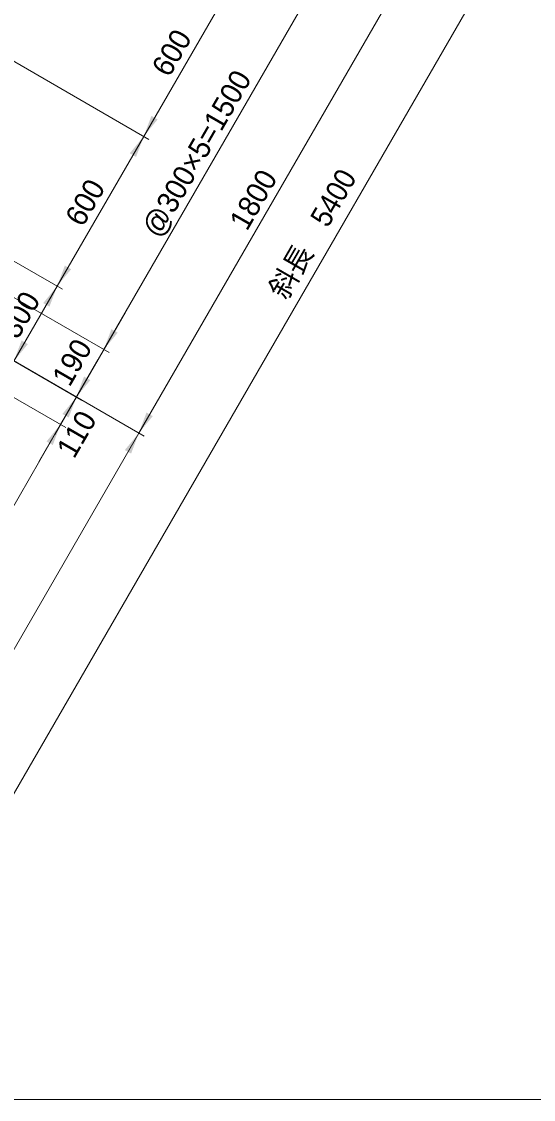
# Model space of a CAD drawing. Units: millimetres at full size, sheet at 1:30; some dimension numbers follow another scale. Extents: x 300 to 12300, y 300 to 8610.
# Drawn here: x 6480 to 8255, y 300 to 4040 of the extents above; entities that cross this region are included whole.
import ezdxf
from ezdxf.enums import TextEntityAlignment as Align

# ---------------------------------------------------------------- set-up
doc = ezdxf.new("R2010")
doc.units = ezdxf.units.MM
doc.header["$LTSCALE"] = 30
for name, color, linetype, lineweight in [('一般線', 7, 'Continuous', 13), ('図面枠-A3', 7, 'Continuous', 13), ('寸法', 7, 'Continuous', 13)]:
    doc.layers.add(name, color=color, linetype=linetype, lineweight=lineweight)
doc.styles.add('ＭＳ Ｐゴシック', font='')
doc.styles.get('ＭＳ Ｐゴシック').set_extended_font_data('MS PGothic')

# ---------------------------------------------------------------- blocks, each defined once
blk = doc.blocks.new('filled_arrow')
at = {"color": 0, "linetype": 'Continuous', "lineweight": -2}
blk.add_solid([(7.5, 1.25), (0, 0), (7.5, -1.25)], dxfattribs=at)

msp = doc.modelspace()

# ---------------------------------------------------------------- linework, layer by layer
at = {"layer": '一般線'}
msp.add_open_spline([(4530.94, 1893.59), (4624.59, 1997.42), (4718.23, 2101.25), (4782.41, 2222.29), (4816.15, 2285.94), (4841.74, 2354.34), (4868.92, 2421.98), (4912.65, 2530.85), (4960.48, 2637.74), (5018.79, 2738.56), (5120.33, 2914.12), (5253.67, 3071.25), (5359.07, 3244.74), (5494.6, 3467.81), (5583.95, 3717.94), (5714.6, 3943.75), (5806.35, 4102.31), (5918.47, 4248.88), (6022.56, 4400.29), (6323, 4837.29), (6556.63, 5314.65), (6790.27, 5792.01)], degree=3, knots=[0, 0, 0, 0, 1, 1, 1, 2, 2, 2, 3, 3, 3, 4, 4, 4, 5, 5, 5, 6, 6, 6, 7, 7, 7, 7], dxfattribs=at)
at = {"layer": '図面枠-A3'}
msp.add_lwpolyline([(300, 300), (12300, 300), (12300, 8610), (300, 8610)], close=True, dxfattribs=at)
at = {"layer": '寸法'}
for p, q in [((8903.22, 5604.63), (6203.22, 928.09)), ((5854.96, 4246.85), (6921.89, 3630.86)), ((5854.96, 4246.85), (6921.89, 3630.86)), ((7515.21, 4200.53), (6765.21, 2901.49)), ((7786.71, 4170.79), (6886.71, 2611.94)), ((7203.7, 4160.98), (6903.7, 3641.36)), ((5554.96, 3727.24), (6621.89, 3111.25)), ((5554.96, 3727.24), (6621.89, 3111.25)), ((5504.29, 3629.48), (6783.4, 2890.99)), ((5504.29, 3629.48), (6783.4, 2890.99)), ((6903.7, 3641.36), (6603.7, 3121.75)), ((5456.92, 3437.43), (6904.9, 2601.44)), ((5456.92, 3437.43), (6904.9, 2601.44)), ((5456.92, 3437.43), (6688.39, 2726.44)), ((5456.92, 3437.43), (6688.39, 2726.44)), ((5354.98, 3369.27), (6633.39, 2631.18)), ((5354.98, 3369.27), (6633.39, 2631.18)), ((6603.7, 3121.75), (6453.7, 2861.94)), ((6840.21, 3031.39), (6595.21, 2607.04)), ((6745.21, 2866.84), (6540.21, 2511.77)), ((6615.21, 2641.68), (5865.21, 1342.64)), ((6886.71, 2611.94), (5986.71, 1053.09))]:
    msp.add_line(p, q, dxfattribs=at)

# ---------------------------------------------------------------- block references
at = {"layer": '寸法', "xscale": 10, "yscale": 10}
for p, rotation in [((6903.7, 3641.36), 60), ((6903.7, 3641.36), 240), ((6603.7, 3121.75), 60), ((6603.7, 3121.75), 240), ((6765.21, 2901.49), 60), ((6765.21, 2901.49), 60), ((6453.7, 2861.94), 60), ((6670.21, 2736.94), 60), ((6670.21, 2736.94), 240), ((6886.71, 2611.94), 60), ((6615.21, 2641.68), 240), ((6615.21, 2641.68), 240), ((6886.71, 2611.94), 240)]:
    msp.add_blockref('filled_arrow', p, dxfattribs=dict(at, rotation=rotation))

# ---------------------------------------------------------------- texts
at = {"layer": '寸法', "style": 'ＭＳ Ｐゴシック'}
for s, p in [('600', (7000.44, 3931.92)), ('@300×5=1500', (7086.95, 3581.76)), ('1800', (7283.45, 3422.11)), ('600', (6700.44, 3412.31)), ('300', (6475.44, 3022.59)), ('190', (6655.12, 2857.8)), ('110', (6670.8, 2608.63))]:
    msp.add_text(s, height=74.23, rotation=60, dxfattribs=at).set_placement(p, align=Align.MIDDLE_CENTER)
at = {"layer": '寸法', "style": 'ＭＳ Ｐゴシック', "width": 0.95}
msp.add_text('斜長\u30005400', height=74.23, rotation=60, dxfattribs=at).set_placement((7488.7, 3303.61), align=Align.MIDDLE_CENTER)

doc.saveas('drawing.dxf')
